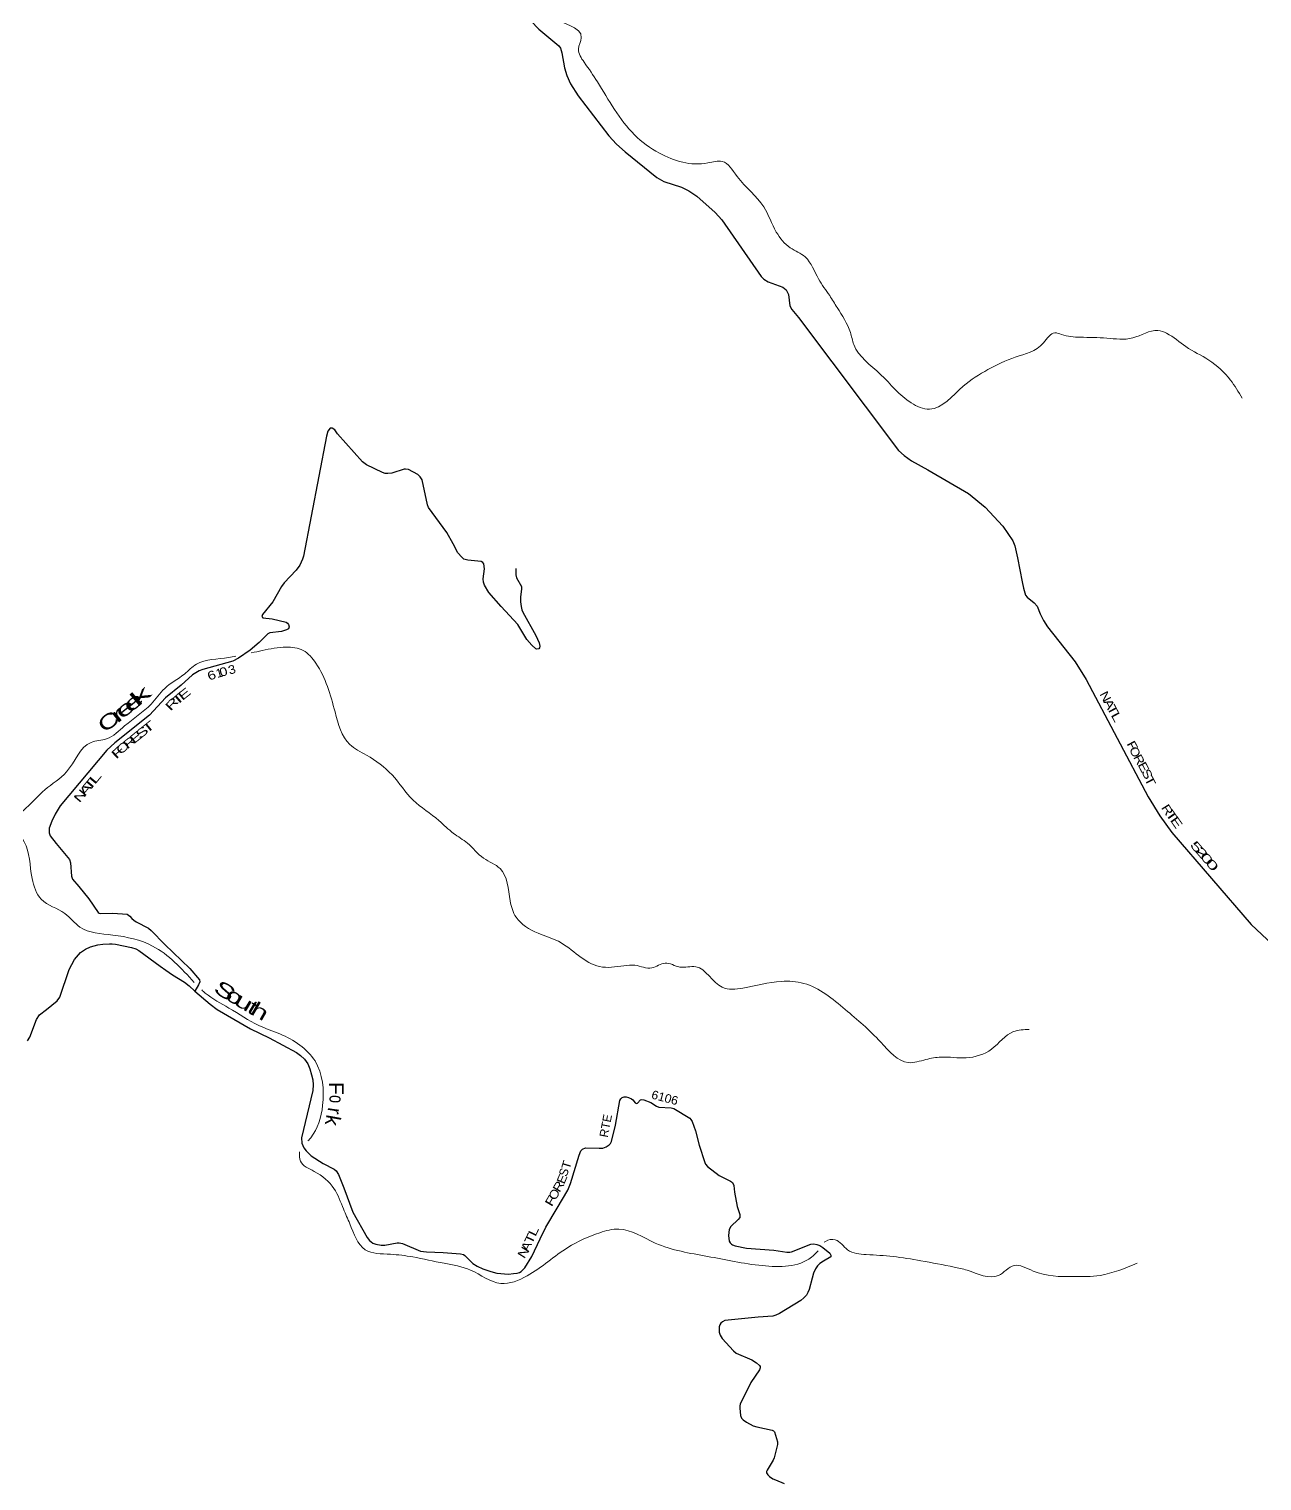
# Model space of a CAD drawing. Header units: feet. Extents: x -3 to 248627, y 0 to 184934.
# Drawn here: x 97687 to 114828, y 92156 to 112351 of the extents above; entities that cross this region are included whole.
import ezdxf
from ezdxf.enums import TextEntityAlignment as Align

# ---------------------------------------------------------------- set-up
doc = ezdxf.new("R2010")
doc.units = ezdxf.units.FT
doc.header["$LTSCALE"] = 70
for name, color, linetype, lineweight in [('29', 7, 'Continuous', 25), ('30', 7, 'Continuous', 35), ('39', 7, 'Continuous', 13)]:
    doc.layers.add(name, color=color, linetype=linetype, lineweight=lineweight)
doc.layers.add('41', color=7, linetype='Continuous')

msp = doc.modelspace()

# ---------------------------------------------------------------- linework, layer by layer
at = {"layer": '29'}
for points in [[(104662.09, 112462.89), (104772.46, 112347.92), (105053.81, 112117.47), (105075.47, 112085.99), (105095.45, 112018.72), (105130.66, 111811.34), (105165.21, 111702.29), (105215.86, 111587.67), (105321.3, 111422.28), (105749.49, 110863.29), (105853.25, 110749.84), (105972.81, 110641.11), (106416.18, 110284.5), (106513.69, 110228.58), (106759.61, 110149.17), (106862.18, 110098.09), (106969.32, 110027.64), (107226.6, 109798.75), (107318.34, 109698.34), (107863.72, 108907.52), (107901.05, 108869.43), (107963.53, 108836.71), (108165.43, 108761.49), (108213.79, 108722.48), (108245.1, 108660.59), (108266.49, 108501.55), (108289.93, 108450.35), (108383.96, 108340.13), (109775.93, 106489.72), (109853.65, 106420.27), (109955.52, 106344.17), (110181.24, 106220.57), (110746.47, 105890.44), (110981.93, 105700.41), (111224.28, 105437.89), (111366.44, 105232.13), (111392.89, 105160.32), (111427.56, 104996.48), (111494.29, 104660.21), (111512.55, 104575.25), (111539.74, 104474.56), (111563.52, 104448.67), (111659.29, 104369.83), (111702.92, 104324.89), (111746.77, 104216.58), (111789.94, 104123.52), (111848.15, 104037.12), (112230.58, 103550.74), (112383.75, 103304.68), (113248.07, 101669.57), (113410.76, 101407.68), (113574.41, 101173.34), (114678.38, 99895.47), (115486.15, 99139.87)], [(103582.52, 105188.96), (103495.47, 105348.61), (103242.61, 105697.67), (103225.28, 105732.6), (103152.05, 106082.33), (103124.39, 106124.23), (103090.28, 106155), (102960.89, 106223.43), (102919.14, 106228.66), (102900.4, 106230.17), (102731.28, 106171.21), (102675.94, 106166.64), (102637.35, 106167.73), (102599.09, 106181.65), (102378.14, 106288.5), (102324.26, 106331.34), (101975.48, 106720.63), (101938.11, 106776.93), (101903.32, 106801.29), (101871.68, 106797.48), (101840.7, 106759.52), (101823.2, 106687), (101503.26, 105020.7), (101490.09, 104975.96), (101451.07, 104893.63), (101401.41, 104825.39), (101231.91, 104646.47), (101196.31, 104596.79), (101077.35, 104383.95), (100934.52, 104207.43), (100925.77, 104180), (100938.34, 104163.15), (101068.4, 104146.56), (101260.4, 104101.56), (101280.61, 104086.01), (101294.53, 104068.6), (101304.96, 104037.27), (101292.06, 104006.87), (101266.7, 103992.02), (101195.82, 103969.01), (101033.61, 103953.73), (101007.51, 103937.53), (100886.93, 103819.27), (100762.26, 103711.79), (100597.78, 103599.04), (100518.74, 103558.62), (100104.76, 103443.74), (100050.57, 103424.06), (99958.65, 103367.16), (99801.54, 103223.8), (99582.63, 103047.56), (99359.48, 102808.97), (98880.21, 102422.03), (98766.97, 102318.26), (98121.29, 101544.04), (98048.76, 101428.16), (98004.34, 101333.21), (97968.75, 101233.22), (97967.65, 101168.36), (97982.66, 101128.79), (98063.16, 101023.12), (98248.45, 100799.07), (98264.45, 100751.09), (98278.36, 100566.59), (98291.41, 100527.27), (98381.09, 100424.31), (98520.53, 100250.74), (98647.9, 100061.12), (98662.78, 100051.37), (98678.43, 100047.01), (98850.05, 100052.3), (99050.67, 100040.05), (99071.54, 100027), (99087.2, 100013.08), (99116.77, 99980.87), (99142.86, 99957.38), (99177.89, 99934.35), (99349.85, 99845.11), (99385.6, 99810.82), (99573.01, 99618.96), (99922.01, 99283.62), (100055.51, 99124.15), (100059.53, 99100.15), (100042.14, 99054.9), (99990.83, 98969.46)], [(104456.39, 104847.96), (104455.06, 104761.39), (104465.88, 104717.14), (104531.47, 104598.18), (104535.07, 104561.22), (104518.89, 104455.36), (104521.15, 104384.55), (104529.84, 104318.41), (104540.28, 104273.16), (104554.06, 104239.93), (104730.95, 103917.32), (104778.58, 103811.91), (104788.41, 103766.19), (104785.54, 103745.77), (104773.36, 103730.97), (104749.01, 103723.14), (104732.2, 103728.18), (104675.95, 103779.7), (104608.61, 103861.45), (104481.32, 104069.18), (104252.09, 104317.54), (104080.7, 104513.37), (104018.45, 104613.43), (104004.54, 104658.68), (104001.39, 104704.82), (104017.95, 104841.58), (104008.02, 104912.8), (103994.1, 104930.21), (103972.3, 104942.36), (103786.2, 104961.18), (103733.19, 104978.94), (103701.88, 105003.31), (103650.48, 105064.32), (103582.52, 105188.96)], [(97666.07, 98277.66), (97698.11, 98326.27), (97789.19, 98575.42), (97833.05, 98637.95), (97929.87, 98713.72), (98076.57, 98832.89), (98114.73, 98886.06), (98244.37, 99267.87), (98320.09, 99410.76), (98403.46, 99504.69), (98469.68, 99553.48), (98542.73, 99584.81), (98643.62, 99612.66), (98712.21, 99622.23), (98807.12, 99626.59), (98841.91, 99624.85), (98887.14, 99621.36), (99113.26, 99574.37), (99172.4, 99556.97), (99212.33, 99531.8), (99509.85, 99315.03), (99589.86, 99259.33), (99683.44, 99195.99), (99849.19, 99094.75), (99913.39, 99043.5), (99990.83, 98969.46)], [(99990.83, 98969.46), (100204.31, 98787.56), (100303.02, 98714.54), (100765.47, 98443.37), (101025.22, 98317.63), (101404.78, 98114.97), (101461.47, 98072.28), (101517.13, 98021.8), (101562.36, 97955.66), (101592.05, 97888.9), (101614.54, 97805.97), (101631.94, 97732.87), (101638.89, 97663.24), (101632.89, 97586.93), (101475.39, 96926.99), (101479.84, 96855.1), (101506.7, 96791.23), (101538.01, 96745.98), (101609.27, 96679.55), (101777, 96572.27), (101930.83, 96493.22), (101955.47, 96470.97), (101990.25, 96418.75), (102061.93, 96233.15), (102190.7, 95894.63), (102387.5, 95543.77), (102421.64, 95499.75), (102466.86, 95464.94), (102508.61, 95447.53), (102581.25, 95434.38), (102633.84, 95437.09), (102803.58, 95465.73), (102832.14, 95468.42), (102880.84, 95457.97), (103127.84, 95353.54), (103211.47, 95341.44), (103445.66, 95332.5), (103687.92, 95313.5), (103726.2, 95305.68), (103743.78, 95293.13), (103854.91, 95181.22), (103917.54, 95143.81), (103997.55, 95107.26), (104105.39, 95067.22), (104191.22, 95045.95), (104352.39, 95034.15), (104423.7, 95039.37), (104471.49, 95046.9), (104503.72, 95056.78), (104529.81, 95070.7), (104580.25, 95119.44), (104676.59, 95275.5), (104794.19, 95524.11)], [(104794.19, 95524.11), (104870.4, 95685.23), (105029.61, 95952.23), (105176.74, 96201.18), (105215.14, 96292.58), (105334.83, 96689.52), (105357.77, 96748.6), (105382.12, 96772.97), (105425.31, 96787.77), (105611.46, 96783.04), (105663.91, 96786.89), (105709.13, 96804.3), (105750.88, 96832.15), (105770.01, 96850.43), (105786.01, 96878.95), (105840.95, 97104.1), (105900.37, 97445.93), (105914.39, 97470.07), (105935.25, 97490.08), (105963.09, 97497.92), (105988.66, 97499.93), (106022.23, 97490.96), (106062.24, 97471.81), (106080.57, 97455.31), (106112.67, 97413.49), (106130.42, 97404.82), (106147.47, 97410.89), (106189.21, 97455.27), (106206.61, 97459.63), (106232.72, 97456.74), (106330.66, 97418.14), (106410.12, 97367.38), (106442.52, 97355.34), (106616.65, 97346.63), (106650.16, 97334.31), (106872.32, 97202.79), (106890.19, 97185.49), (106907.59, 97155.9), (106953.69, 97025.42), (107002.95, 96826.03), (107081.53, 96584.14), (107093.71, 96559.77), (107119.88, 96529.8), (107283.54, 96404.43), (107441.59, 96327.41), (107467.32, 96305.14), (107485.08, 96266.49), (107492.82, 96174.25), (107532.06, 95972.89), (107568.57, 95861.82), (107570.31, 95846.15), (107567.49, 95821.85), (107547.7, 95790.45), (107443.34, 95692.98), (107420.69, 95653.39), (107413.77, 95571.14), (107422.46, 95492.82), (107436.38, 95468.45), (107451.91, 95450.05), (107467.69, 95440.6), (107504.22, 95424.94), (107661.89, 95394.92), (108040.13, 95365.31), (108220.85, 95336.18), (108264.23, 95338.3), (108288.69, 95343.14), (108554.94, 95447.86), (108596.57, 95454.53), (108638.31, 95445.83), (108680.06, 95430.17), (108720.93, 95404.97), (108820.95, 95322.25), (108834.87, 95294.4), (108832.51, 95271.75), (108734.18, 95213.77), (108683.54, 95179.53), (108650.49, 95146.45), (108619.18, 95104.68), (108595.39, 95047.3), (108576.98, 94978.09)], [(108576.98, 94978.09), (108534.42, 94818.15), (108516.55, 94777.46), (108495.67, 94740.04), (108460.89, 94700.87), (108417.72, 94667.68), (108119.96, 94485.05), (108067.78, 94459.81), (108028.48, 94447.83), (107822.22, 94432.52), (107359.6, 94385.99), (107326.79, 94371.05), (107305.92, 94351.9), (107292, 94329.27), (107281.17, 94297.76), (107283.3, 94226.58), (107295.48, 94183.07), (107324.58, 94136.62), (107479.86, 93964.63), (107515.95, 93934.68), (107737.79, 93839.27), (107799.91, 93799.28), (107841.58, 93762.41), (107852.09, 93747.06), (107852.09, 93729.66), (107843.34, 93702.04), (107720.52, 93525.44), (107575.52, 93222.29), (107570.31, 93201.4), (107568.96, 93167.86), (107579, 93065.64), (107592.92, 93027.35), (107616.36, 93004.7), (107660.76, 92975.13), (107756.42, 92924.65), (107804.16, 92909.42), (108020.18, 92864.33), (108038.21, 92854.17), (108052.13, 92838.5), (108092.13, 92699.26), (108091.46, 92664.86), (108048.65, 92477.34), (108034.53, 92443.74), (107947.76, 92305.03), (107940.8, 92287.62), (107941.74, 92267.03), (107958.2, 92240.63), (107980.81, 92218), (108027.5, 92186.22), (108066.04, 92169.27), (108186.68, 92118.66)]]:
    msp.add_lwpolyline(points, dxfattribs=at)
at = {"layer": '39'}
for points in [[(106056.65, 122573.64), (105545.75, 122014.69), (105214.99, 121534.7), (104975.01, 121049.13), (104802.34, 120866.61), (104218.93, 120520.49), (104028.88, 120154.25), (103958.28, 119673.61), (103976.63, 119143), (103992.77, 118658.79), (103937.36, 118406.25), (103920.55, 118085.32), (103829.15, 117755.92), (103795.58, 117103.96), (103749.9, 116451.93), (103775.01, 116234.13), (103990.31, 115868), (104248.38, 114920.95), (104443.36, 114108.76), (104441.46, 113598.21), (104567.84, 113276.02), (104741.44, 112754.29), (104909.71, 112543.3), (105364.79, 112226.87), (105325.11, 112071.28), (105404.52, 111890.09), (105589.18, 111616.62), (106104.51, 110878.77), (106450.43, 110624.32), (107126.6, 110488.65), (107324.15, 110509.87), (107530.73, 110301.09), (107901.56, 109877.27), (108076.46, 109527.07), (108270.98, 109308.15), (108477.22, 109180.09), (108664.04, 108874.35), (108818.28, 108643.1), (108921.83, 108476.16), (109106.78, 108132.08), (109153.88, 107960.8), (109526.69, 107547.08), (109951.86, 107149.77), (110204.31, 107064.33), (110674.9, 107381.61), (111018.79, 107613.46), (111399.22, 107786.99), (111791.66, 107984.8), (111950.39, 108124.87), (112039.23, 108101.12), (112301.56, 108064.17), (112670.67, 108051.99), (113031.65, 108053.89), (113382.13, 108156.63), (113503.3, 108118.93), (113770.27, 107934.69), (114089.7, 107746.69), (114391.36, 107467.79), (114551.72, 107218.42)], [(92816.05, 101210.64), (93318.75, 101161.72), (94013.79, 101334.88), (94249.08, 101495.54), (94435.29, 101817.37), (94695.28, 101857.08), (95347.22, 101727.34), (95663.91, 101712.86), (96075.53, 101662.57), (96301.71, 101589.1), (96622.45, 101568.59), (97062.97, 101361.05), (97363.55, 101338.42), (97906.27, 101769.08), (98209.75, 102018.88), (98548.87, 102428.29), (98764.5, 102477.6), (99016.21, 102658.74), (99383.58, 102961.38), (99572.64, 103180.06), (99846.44, 103378.87), (100014.25, 103515.83), (100460.28, 103608.61), (100562.96, 103629.95)], [(100776.42, 103674.3), (100929.31, 103706.06), (101261.87, 103754.23), (101498.02, 103707.04), (101674.22, 103530.4), (101941.24, 102851.77), (102144.8, 102400.83), (102379.36, 102250.72), (102733.44, 101976.14), (103027.32, 101626.57), (103385.47, 101341.92), (103587.89, 101163.39), (103782.06, 101027.19), (104006.8, 100816.5), (104235.28, 100674.43), (104376.32, 100223.16), (104457.93, 99997.59), (104763.39, 99775.21), (105046.2, 99661.68), (105620.42, 99309.55), (105957.17, 99321.42), (106110.41, 99328.28), (106346.52, 99291.19), (106531.78, 99358.75), (106735.7, 99303.33), (106955.5, 99308.52), (107325.76, 99021.91), (107610.16, 99011.3), (108146.22, 99104.94), (108458.93, 99076.32), (109033.19, 98714.1), (109529.19, 98258.65), (109911.54, 97974.12), (110157.4, 98017.8), (110364.98, 98051.18), (110717.95, 98040.93), (111068.35, 98161.83), (111373.88, 98405.59), (111591.55, 98437.01)], [(97353.28, 101331.57), (97620.89, 101047.18), (97729.92, 100535.2), (97856.16, 100247.31), (98185.72, 100047.25), (98394.22, 99860.69), (98850.47, 99748.07), (99405.71, 99595.62), (99984.16, 99089.69)], [(100087.64, 98985.11), (100137.9, 98940.98), (100466.07, 98733.51), (100880.51, 98491.53), (101173.42, 98374.02), (101663.05, 97997.23), (101768.48, 97378.29), (101602.97, 96929.44), (101565.21, 96886.5)], [(101446.58, 96732.58), (101461.15, 96601.79), (101651.31, 96461.54), (101926.43, 96221.69), (102058.91, 95938.94), (102147.24, 95731.29), (102361.72, 95371.58), (102710.87, 95308.84), (103021.6, 95272.14), (103457.58, 95183.63), (103825.36, 95088.48), (104244.89, 94902.92), (104611.42, 95008.95), (105178.94, 95404.59), (105621.77, 95608.71), (105885.75, 95658.54), (106392.75, 95465.47), (107117.53, 95279.61), (107882.41, 95150.46), (108563.58, 95267.05), (108657.41, 95356.39)], [(108743.73, 95475.05), (108762.31, 95488.05), (108895.32, 95510.95), (109067.32, 95370.6), (109327.75, 95305.39), (109698.95, 95277.08), (110086.4, 95218.58), (110548.6, 95130.21), (110728.27, 95086.76), (111164.19, 95014.4), (111381.41, 95152.76), (111647.94, 95075.47), (112202.87, 94997.68), (112577.9, 95015.8), (113093.47, 95186)]]:
    msp.add_spline(points, degree=3, dxfattribs=at)

# ---------------------------------------------------------------- texts
at = {"layer": '30'}
for s, rotation, width, p in [('6', 19.959, 1.3, (100245.49, 103306.36)), ('0', 15.509, 1.25, (100405.5, 103353.99)), ('3', 15.509, 1.15, (100523.18, 103384.19)), ('R', 46.915, 1.6, (99717.44, 102924.17)), ('T', 40.837, 1.9, (99798.76, 102987.3)), ('E', 38.837, 1.6, (99883.29, 103056.2)), ('N', 297.861, 1.2, (112599.22, 103039.11)), ('A', 297.861, 1.35, (112653.57, 102932.83)), ('T', 297.861, 1.45, (112701.83, 102852.73)), ('L', 297.861, 1.45, (112754.62, 102752.86)), ('E', 38.916, 1.6, (99209.23, 102453.88)), ('S', 38.916, 1.6, (99293.82, 102522.18)), ('T', 38.916, 1.8, (99384.65, 102595.51)), ('F', 42.501, 1.85, (98960.99, 102249.16)), ('O', 42.501, 1.5, (99030.72, 102311.9)), ('R', 38.916, 1.5, (99120.59, 102382.32)), ('F', 297.861, 1.35, (112975.46, 102354.06)), ('O', 297.861, 1.15, (113011.08, 102267.69)), ('R', 297.861, 1.2, (113068.89, 102161.42)), ('E', 297.861, 1.3, (113129.09, 102057.22)), ('S', 297.861, 1.3, (113179.89, 101961.11)), ('A', 50.173, 1.7, (98517.86, 101733.13)), ('T', 50.173, 1.85, (98579.61, 101809.95)), ('L', 50.173, 1.85, (98651.96, 101896.71)), ('T', 297.861, 1.45, (113220.54, 101864.86)), ('N', 50.173, 1.5, (98443.38, 101647.31)), ('R', 301.849, 1.3, (113461.85, 101458.1)), ('T', 304.928, 1.7, (113524.81, 101372.09)), ('E', 304.928, 1.5, (113591.12, 101280.63)), ('5', 310.824, 1.9, (113873.82, 100933.83)), ('2', 310.824, 1.9, (113944.89, 100855.04)), ('0', 310.824, 2, (114015.89, 100772.33)), ('0', 310.824, 2, (114089.66, 100686.39)), ('6106', 345.136, 1.05, (106511.55, 97429.34)), ('T', 73.22, 1.2, (105217.08, 96534.74)), ('E', 67.211, 1.15, (105151.52, 96333.16)), ('F', 59.417, 1.45, (104989.35, 96021.69)), ('O', 59.417, 1.2, (105040.11, 96112.39)), ('R', 59.417, 1.25, (105099.27, 96222.92)), ('T', 64.684, 1.4, (104705.26, 95499.82)), ('L', 64.686, 1.4, (104753.77, 95603.94)), ('N', 58.312, 1.3, (104611.38, 95303.12)), ('A', 64.684, 1.25, (104654.73, 95393.01))]:
    msp.add_text(s, height=120, rotation=rotation, dxfattribs=dict(at, width=width)).set_placement(p, align=Align.CENTER)
for s, rotation, p in [('1', 15.509, (100347, 103335.79)), ('RTE', 79.139, (105762.99, 97084.36)), ('S', 73.22, (105179.9, 96433.41))]:
    msp.add_text(s, height=120, rotation=rotation, dxfattribs=at).set_placement(p, align=Align.CENTER)
at = {"layer": '41'}
for s, rotation, width, p in [('k', 40.31, 2.1, (99298.52, 103000.72)), ('e', 38.656, 1.8, (99081.73, 102825.48)), ('e', 40.31, 1.85, (99195.24, 102915.32)), ('C', 36.889, 1.5, (98849.97, 102640.08)), ('r', 38.656, 2, (98979.41, 102739.66)), ('S', 328.073, 1.6, (100358.07, 98891.16)), ('o', 329.301, 1.5, (100496.16, 98811.04)), ('u', 329.269, 1.65, (100624.54, 98732.92)), ('t', 329.269, 1.45, (100751.85, 98656.7)), ('h', 330.172, 1.55, (100847.65, 98602.59)), ('F', 270.72, 1.1, (101860.07, 97614.15)), ('o', 267.285, 0.75, (101864.62, 97471.02)), ('k', 259.85, 1.1, (101811.84, 97188.68))]:
    msp.add_text(s, height=200, rotation=rotation, dxfattribs=dict(at, width=width)).set_placement(p, align=Align.CENTER)
msp.add_text('r', height=200, rotation=261.803, dxfattribs=at).set_placement((101839.5, 97315.03), align=Align.CENTER)

doc.saveas('drawing.dxf')
